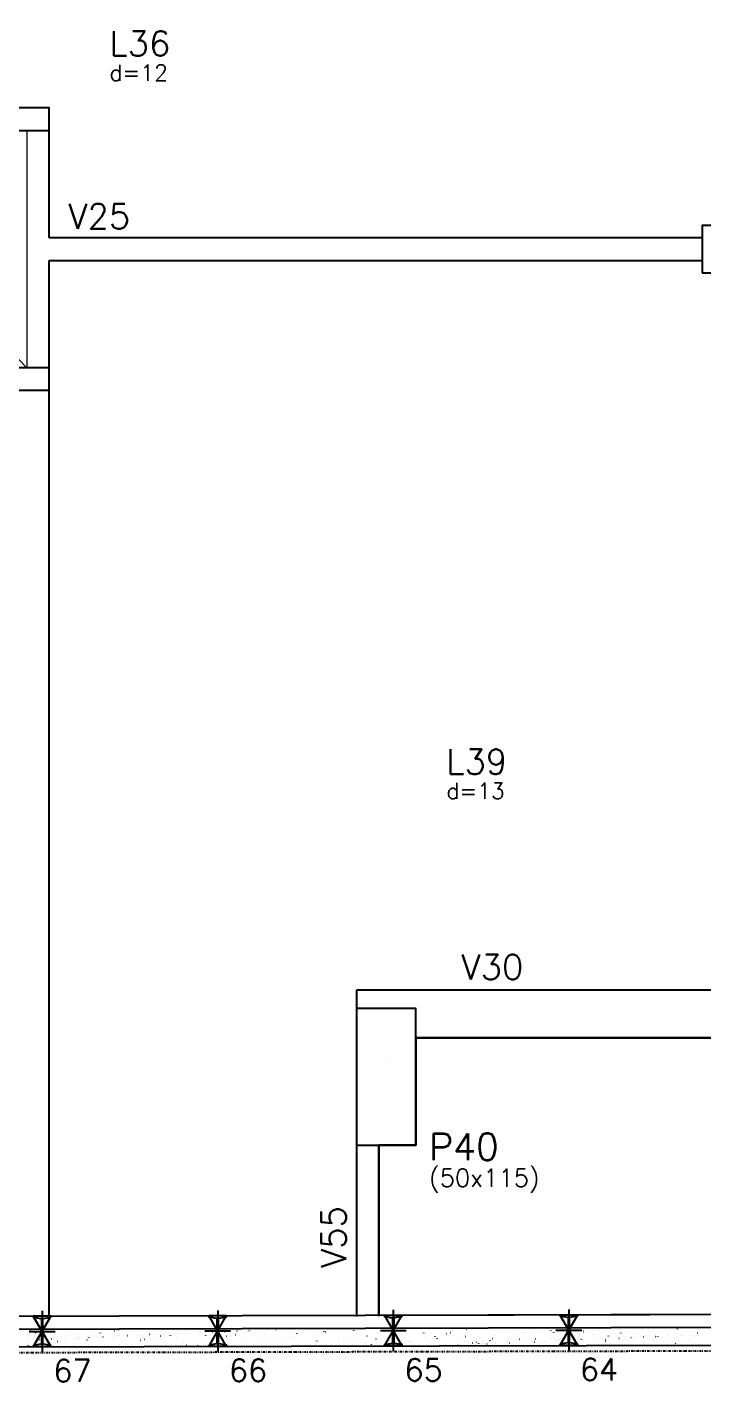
# Model space of a CAD drawing. Extents: x -40810 to 33675, y -2018 to 21213.
# Drawn here: x -8676 to -8107, y 8666 to 9808 of the extents above; entities that cross this region are included whole.
import ezdxf

# ---------------------------------------------------------------- set-up
doc = ezdxf.new("R2010")
doc.units = 0
doc.linetypes.add('DASHED', pattern=[0.75, 0.5, -0.25])
doc.linetypes.add('ESTILO_TQS_0003', pattern=[1.5, 0.5, -0.4, 0.1, -0.5])
doc.layers.get('0').update_dxf_attribs({"color": 1, "lineweight": 9})
for name, color, linetype in [('1', 5, 'Continuous'), ('12', 3, 'Continuous'), ('13', 7, 'Continuous'), ('19', 5, 'Continuous'), ('24', 5, 'ESTILO_TQS_0003'), ('242', 3, 'Continuous'), ('3', 2, 'Continuous'), ('49', 20, 'Continuous'), ('51', 6, 'Continuous'), ('52', 21, 'Continuous'), ('8', 5, 'Continuous'), ('9', 3, 'Continuous'), ('PEDIREITO', 1, 'DASHED')]:
    doc.layers.add(name, color=color, linetype=linetype)
doc.styles.get("Standard").update_dxf_attribs({"font": 'romans.shx', "width": 0.8})

# ---------------------------------------------------------------- blocks, each defined once
blk = doc.blocks.new('_H9EFD498501-001')
for p, q in [((2643.110933, 194.169924), (2643.184156, 194.186157)), ((2645.701455, 197.390365), (2645.711245, 197.464724)), ((2649.724331, 195.74195), (2649.769988, 195.801451)), ((2660.31815, 197.984672), (2660.391373, 198.000905)), ((2663.979261, 198.79632), (2664.052483, 198.812553)), ((2669.539872, 198.382314), (2669.549661, 198.456672)), ((2674.69137, 196.653939), (2674.737027, 196.71344)), ((2699.658409, 197.565928), (2699.704066, 197.62543)), ((2704.715023, 195.445914), (2704.724812, 195.520272)), ((2716.299478, 197.504876), (2716.372701, 197.521109)), ((2719.960588, 198.316524), (2720.033811, 198.332757)), ((2724.625448, 198.477917), (2724.671105, 198.537419)), ((2728.553439, 196.437862), (2728.563229, 196.512221)), ((2745.848605, 194.510783), (2745.894262, 194.570285)), ((2748.421625, 194.176961), (2748.496553, 194.180233)), ((2752.568066, 198.768262), (2752.577855, 198.84262)), ((2757.263202, 194.562993), (2757.33813, 194.566264)), ((2767.378565, 195.004639), (2767.453493, 195.007911)), ((2769.25178, 195.086426), (2769.326709, 195.089697)), ((2770.815644, 195.422772), (2770.861301, 195.482274)), ((2772.280806, 197.02508), (2772.354028, 197.041313)), ((2775.941916, 197.836728), (2776.015138, 197.852961)), ((2778.093357, 195.472457), (2778.168286, 195.475729)), ((2787.567007, 194.493411), (2787.576796, 194.56777)), ((2788.20872, 195.914103), (2788.283649, 195.917375)), ((2790.081936, 195.99589), (2790.156864, 195.999161)), ((2795.782683, 196.334762), (2795.82834, 196.394263)), ((2798.923512, 196.381921), (2798.998441, 196.385193)), ((2809.038876, 196.823568), (2809.113804, 196.826839)), ((2810.912091, 196.905354), (2810.98702, 196.908625)), ((2811.581633, 196.82381), (2811.591423, 196.898169)), ((2818.352724, 194.122922), (2818.398381, 194.182423)), ((2819.753668, 197.291386), (2819.828597, 197.294657)), ((2820.749722, 197.246751), (2820.795379, 197.306252)), ((2828.262134, 196.545284), (2828.335356, 196.561517)), ((2829.869031, 197.733032), (2829.94396, 197.736303)), ((2831.742247, 197.814818), (2831.817175, 197.81809)), ((2831.923244, 197.356932), (2831.996466, 197.373165)), ((2835.49347, 198.373447), (2835.50326, 198.447805)), ((2840.583823, 198.20085), (2840.658752, 198.204121)), ((2843.319763, 195.034911), (2843.36542, 195.094413)), ((2845.716761, 198.15874), (2845.762418, 198.218241)), ((2850.699187, 198.642496), (2850.774115, 198.645768)), ((2852.572402, 198.724282), (2852.647331, 198.727554)), ((2859.331887, 199.365395), (2859.332812, 199.372425)), ((2861.413979, 199.110314), (2861.488907, 199.113585)), ((2868.286802, 195.9469), (2868.332459, 196.006402)), ((2870.595201, 194.879359), (2870.60499, 194.953717)), ((2870.6838, 199.070729), (2870.729457, 199.130231)), ((2884.243462, 196.065487), (2884.316684, 196.08172)), ((2887.904572, 196.877136), (2887.977794, 196.893369)), ((2893.253841, 196.858889), (2893.299498, 196.918391)), ((2894.507038, 196.428995), (2894.516827, 196.503354)), ((2918.22088, 197.770879), (2918.266537, 197.83038)), ((2918.345454, 197.420944), (2918.355243, 197.495302)), ((2940.22479, 195.585691), (2940.298012, 195.601924)), ((2943.187919, 198.682868), (2943.233576, 198.742369)), ((2943.8859, 196.39734), (2943.959122, 196.413573)), ((2953.520605, 194.484544), (2953.530395, 194.558902)), ((2957.065896, 199.319275), (2957.139118, 199.335508)), ((2968.154958, 199.594857), (2968.187846, 199.637718)), ((2977.359021, 195.476493), (2977.368811, 195.550851)), ((2996.206118, 195.105895), (2996.27934, 195.122128)), ((2999.867228, 195.917544), (2999.94045, 195.933777)), ((3001.373648, 197.806892), (3001.383437, 197.88125)), ((3013.047224, 198.839479), (3013.120446, 198.855712)), ((3025.285485, 199.356528), (3025.295275, 199.430886)), ((3036.801051, 194.179119), (3036.846708, 194.23862)), ((3052.187446, 194.626099), (3052.260668, 194.642332)), ((3055.848556, 195.437748), (3055.921778, 195.453981)), ((3060.387215, 195.86244), (3060.397005, 195.936799)), ((3061.76809, 195.091108), (3061.813747, 195.150609)), ((3069.028552, 198.359683), (3069.101774, 198.375915)), ((3084.299053, 197.412077), (3084.308842, 197.486435)), ((3086.735129, 196.003097), (3086.780786, 196.062599)), ((3108.137469, 198.404025), (3108.147258, 198.478384)), ((3108.168774, 194.146303), (3108.241996, 194.162536)), ((3111.702168, 196.915086), (3111.747825, 196.974588)), ((3111.829884, 194.957952), (3111.903106, 194.974185)), ((3125.00988, 197.879886), (3125.083102, 197.896119)), ((3136.669207, 197.827075), (3136.714864, 197.886577)), ((3143.31262, 195.467625), (3143.32241, 195.541984)), ((3161.636246, 198.739064), (3161.681904, 198.798566)), ((3167.151036, 196.459574), (3167.160826, 196.533932)), ((3167.811211, 194.478156), (3167.884434, 194.494389)), ((3180.991208, 197.40009), (3181.06443, 197.416323)), ((3182.859403, 194.771931), (3182.90506, 194.831432)), ((3186.603285, 199.651054), (3186.648943, 199.710555)), ((3191.165663, 198.789973), (3191.175452, 198.864331)), ((3207.826442, 195.68392), (3207.872099, 195.743421)), ((2643.58345, 187.738998), (2643.629107, 187.798499)), ((2643.918489, 183.847389), (2643.918489, 183.847389)), ((2644.037247, 184.749443), (2644.047036, 184.823802)), ((2644.270848, 189.62964), (2644.345776, 189.632912)), ((2645.980448, 190.862827), (2646.026106, 190.922328)), ((2653.112425, 190.015672), (2653.187353, 190.018943)), ((2654.814316, 183.873943), (2654.814316, 183.873943)), ((2654.814316, 183.873943), (2654.814316, 183.873943)), ((2655.776205, 183.876288), (2655.776205, 183.876288)), ((2656.788559, 191.565878), (2656.798349, 191.640237)), ((2663.227788, 190.457318), (2663.302716, 190.460589)), ((2664.903803, 183.898533), (2664.903803, 183.898533)), ((2664.903803, 183.898533), (2664.903803, 183.898533)), ((2665.043938, 186.141796), (2665.11716, 186.158029)), ((2665.101003, 190.539104), (2665.175932, 190.542376)), ((2667.633922, 183.905186), (2667.633922, 183.905186)), ((2667.633922, 183.905186), (2667.633922, 183.905186)), ((2667.633922, 183.905186), (2667.633922, 183.905186)), ((2668.051873, 187.079842), (2668.061663, 187.154201)), ((2668.550489, 188.650987), (2668.596146, 188.710489)), ((2670.947487, 191.774816), (2670.993145, 191.834317)), ((2673.94258, 190.925136), (2674.017509, 190.928407)), ((2679.491638, 183.934085), (2679.491638, 183.934085)), ((2679.491638, 183.934085), (2679.491638, 183.934085)), ((2679.491638, 183.934085), (2679.491638, 183.934085)), ((2680.803186, 193.896278), (2680.812975, 193.970636)), ((2682.251155, 189.956544), (2682.324377, 189.972777)), ((2684.057943, 191.366782), (2684.132872, 191.370054)), ((2685.912265, 190.768193), (2685.985487, 190.784426)), ((2685.931159, 191.448569), (2686.006087, 191.45184)), ((2689.216515, 183.957786), (2689.216515, 183.957786)), ((2689.216515, 183.957786), (2689.216515, 183.957786)), ((2691.349355, 183.962984), (2691.349355, 183.962984)), ((2691.349355, 183.962984), (2691.349355, 183.962984)), ((2691.96371, 188.629479), (2691.9735, 188.703837)), ((2693.517528, 189.562976), (2693.563185, 189.622478)), ((2694.772735, 191.8346), (2694.847664, 191.837872)), ((2695.914527, 192.686805), (2695.960184, 192.746306)), ((2699.092261, 193.690128), (2699.165483, 193.70636)), ((2703.207071, 183.991883), (2703.207071, 183.991883)), ((2703.207071, 183.991883), (2703.207071, 183.991883)), ((2704.888099, 192.276246), (2704.963027, 192.279518)), ((2706.761314, 192.358033), (2706.836243, 192.361304)), ((2713.529226, 184.017039), (2713.529226, 184.017039)), ((2713.529226, 184.017039), (2713.529226, 184.017039)), ((2713.606172, 184.017226), (2713.606172, 184.017226)), ((2713.606172, 184.017226), (2713.606172, 184.017226)), ((2715.064787, 184.020781), (2715.064787, 184.020781)), ((2715.602891, 192.744064), (2715.677819, 192.747336)), ((2715.802127, 189.621427), (2715.811916, 189.695786)), ((2718.484567, 190.474965), (2718.530225, 190.534467)), ((2720.881566, 193.598794), (2720.927223, 193.658296)), ((2721.025266, 185.662), (2721.098488, 185.678233)), ((2725.718254, 193.185711), (2725.793183, 193.188982)), ((2726.922504, 184.04968), (2726.922504, 184.04968)), ((2726.922504, 184.04968), (2726.922504, 184.04968)), ((2726.922504, 184.04968), (2726.922504, 184.04968)), ((2727.065441, 185.135391), (2727.07523, 185.209749)), ((2727.591469, 193.267497), (2727.666398, 193.270769)), ((2736.433046, 193.653529), (2736.507975, 193.6568)), ((2737.841938, 184.076292), (2737.841938, 184.076292)), ((2737.841938, 184.076292), (2737.841938, 184.076292)), ((2738.232483, 189.476748), (2738.305705, 189.492981)), ((2738.78022, 184.078579), (2738.78022, 184.078579)), ((2738.78022, 184.078579), (2738.78022, 184.078579)), ((2738.78022, 184.078579), (2738.78022, 184.078579)), ((2739.816753, 191.951826), (2739.826543, 192.026185)), ((2741.893593, 190.288397), (2741.966815, 190.30463)), ((2743.451606, 191.386954), (2743.497264, 191.446456)), ((2746.548409, 194.095175), (2746.623338, 194.098446)), ((2750.637937, 184.107477), (2750.637937, 184.107477)), ((2750.637937, 184.107477), (2750.637937, 184.107477)), ((2750.977278, 186.685027), (2750.987067, 186.759386)), ((2755.073589, 193.210331), (2755.146811, 193.226564)), ((2762.154649, 184.135545), (2762.154649, 184.135545)), ((2762.163622, 184.147238), (2762.209279, 184.20674)), ((2762.495653, 184.136376), (2762.495653, 184.136376)), ((2762.495653, 184.136376), (2762.495653, 184.136376)), ((2763.72859, 193.501463), (2763.73838, 193.575821)), ((2768.418645, 192.298944), (2768.464303, 192.358445)), ((2772.398028, 184.160509), (2772.398028, 184.160509)), ((2772.398028, 184.160509), (2772.398028, 184.160509)), ((2774.35337, 184.165275), (2774.35337, 184.165275)), ((2774.815694, 187.676976), (2774.825483, 187.751334)), ((2777.006594, 185.182204), (2777.079816, 185.198437)), ((2786.211086, 184.194173), (2786.211086, 184.194173)), ((2786.467361, 184.194798), (2786.467361, 184.194798)), ((2787.130661, 185.059227), (2787.176318, 185.118729)), ((2793.385685, 193.210933), (2793.431342, 193.270434)), ((2794.213811, 188.996952), (2794.287033, 189.013185)), ((2797.874921, 189.808601), (2797.948143, 189.824834)), ((2798.068803, 184.223072), (2798.068803, 184.223072)), ((2798.068803, 184.223072), (2798.068803, 184.223072)), ((2798.068803, 184.223072), (2798.068803, 184.223072)), ((2798.830321, 190.007375), (2798.84011, 190.081733)), ((2809.926519, 184.251971), (2809.926519, 184.251971)), ((2809.926519, 184.251971), (2809.926519, 184.251971)), ((2809.990845, 184.740576), (2810.000635, 184.814934)), ((2810.780073, 184.254051), (2810.780073, 184.254051)), ((2811.054917, 192.730535), (2811.128139, 192.746768)), ((2812.0977, 185.971216), (2812.143357, 186.030718)), ((2821.784236, 184.28087), (2821.784236, 184.28087)), ((2821.784236, 184.28087), (2821.784236, 184.28087)), ((2822.742158, 191.557011), (2822.751947, 191.63137)), ((2831.189884, 184.303792), (2831.189884, 184.303792)), ((2831.189884, 184.303792), (2831.189884, 184.303792)), ((2832.987922, 184.702408), (2833.061144, 184.718641)), ((2833.641952, 184.309768), (2833.641952, 184.309768)), ((2833.829261, 185.732525), (2833.839051, 185.806883)), ((2835.092784, 184.313304), (2835.092784, 184.313304)), ((2837.064739, 186.883206), (2837.110396, 186.942707)), ((2845.499668, 184.338667), (2845.499668, 184.338667)), ((2846.580574, 192.54896), (2846.590363, 192.623318)), ((2850.195139, 188.517156), (2850.268361, 188.533389)), ((2853.856249, 189.328804), (2853.929471, 189.345037)), ((2857.357385, 184.367566), (2857.357385, 184.367566)), ((2857.357385, 184.367566), (2857.357385, 184.367566)), ((2857.357385, 184.367566), (2857.357385, 184.367566)), ((2857.843888, 188.062924), (2857.853677, 188.137282)), ((2859.405496, 184.372557), (2859.405496, 184.372557)), ((2862.031778, 187.795195), (2862.077435, 187.854696)), ((2867.036245, 192.250739), (2867.109467, 192.266972)), ((2869.215101, 184.396464), (2869.215101, 184.396464)), ((2869.215101, 184.396464), (2869.215101, 184.396464)), ((2869.215101, 184.396464), (2869.215101, 184.396464)), ((2881.072818, 184.425363), (2881.072818, 184.425363)), ((2881.072818, 184.425363), (2881.072818, 184.425363)), ((2881.755725, 189.61256), (2881.765515, 189.686918)), ((2883.718208, 184.43181), (2883.718208, 184.43181)), ((2886.998817, 188.707184), (2887.044474, 188.766685)), ((2889.98174, 184.447075), (2889.98174, 184.447075)), ((2889.98174, 184.447075), (2889.98174, 184.447075)), ((2889.98174, 184.447075), (2889.98174, 184.447075)), ((2892.930534, 184.454262), (2892.930534, 184.454262)), ((2892.930534, 184.454262), (2892.930534, 184.454262)), ((2904.788251, 184.483161), (2904.788251, 184.483161)), ((2905.594141, 190.604509), (2905.603931, 190.678867)), ((2906.176467, 188.03736), (2906.249689, 188.053593)), ((2908.030919, 184.491063), (2908.030919, 184.491063)), ((2908.030919, 184.491063), (2908.030919, 184.491063)), ((2908.030919, 184.491063), (2908.030919, 184.491063)), ((2908.221973, 184.74005), (2908.26763, 184.799551)), ((2909.837577, 188.849008), (2909.910799, 188.865241)), ((2911.965856, 189.619173), (2912.011513, 189.678674)), ((2916.645967, 184.512059), (2916.645967, 184.512059)), ((2916.645967, 184.512059), (2916.645967, 184.512059)), ((2916.645967, 184.512059), (2916.645967, 184.512059)), ((2916.857455, 186.118472), (2916.867245, 186.192831)), ((2923.017573, 191.770943), (2923.090795, 191.787176)), ((2928.503684, 184.540958), (2928.503684, 184.540958)), ((2928.503684, 184.540958), (2928.503684, 184.540958)), ((2928.503684, 184.540958), (2928.503684, 184.540958)), ((2929.608768, 192.934908), (2929.618557, 193.009266)), ((2932.343631, 184.550316), (2932.343631, 184.550316)), ((2932.343631, 184.550316), (2932.343631, 184.550316)), ((2932.343631, 184.550316), (2932.343631, 184.550316)), ((2933.189012, 185.652039), (2933.234669, 185.711541)), ((2936.932895, 190.531162), (2936.978552, 190.590664)), ((2940.3614, 184.569857), (2940.3614, 184.569857)), ((2940.3614, 184.569857), (2940.3614, 184.569857)), ((2940.769293, 187.668109), (2940.779082, 187.742467)), ((2948.773596, 184.590358), (2948.773596, 184.590358)), ((2948.773596, 184.590358), (2948.773596, 184.590358)), ((2948.773596, 184.590358), (2948.773596, 184.590358)), ((2952.219116, 184.598755), (2952.219116, 184.598755)), ((2952.219116, 184.598755), (2952.219116, 184.598755)), ((2956.656342, 184.60957), (2956.656342, 184.60957)), ((2956.656342, 184.60957), (2956.656342, 184.60957)), ((2956.656342, 184.60957), (2956.656342, 184.60957)), ((2958.156051, 186.564028), (2958.201708, 186.62353)), ((2961.899934, 191.443151), (2961.945591, 191.502653)), ((2962.157794, 187.557564), (2962.231017, 187.573797)), ((2964.076833, 184.627654), (2964.076833, 184.627654)), ((2964.607709, 188.660057), (2964.617498, 188.734416)), ((2965.818905, 188.369212), (2965.892127, 188.385445)), ((2975.934549, 184.656553), (2975.934549, 184.656553)), ((2978.998901, 191.291147), (2979.072123, 191.30738)), ((2980.969054, 184.668823), (2980.969054, 184.668823)), ((2980.969054, 184.668823), (2980.969054, 184.668823)), ((2980.969054, 184.668823), (2980.969054, 184.668823)), ((2983.12309, 187.476017), (2983.168747, 187.535519)), ((2986.866973, 192.35514), (2986.91263, 192.414642)), ((2987.792266, 184.685452), (2987.792266, 184.685452)), ((2987.792266, 184.685452), (2987.792266, 184.685452)), ((2987.792266, 184.685452), (2987.792266, 184.685452)), ((2988.622335, 190.990456), (2988.632125, 191.064815)), ((2991.709348, 184.694998), (2991.709348, 184.694998)), ((2991.709348, 184.694998), (2991.709348, 184.694998)), ((2995.93725, 184.879592), (2996.012179, 184.882864)), ((2999.649982, 184.71435), (2999.649982, 184.71435)), ((2999.649982, 184.71435), (2999.649982, 184.71435)), ((2999.78286, 185.723657), (2999.792649, 185.798016)), ((3005.281766, 184.728076), (3005.281766, 184.728076)), ((3005.281766, 184.728076), (3005.281766, 184.728076)), ((3005.693131, 185.264178), (3005.738788, 185.323679)), ((3006.052614, 185.321238), (3006.127542, 185.32451)), ((3007.565452, 184.733641), (3007.565452, 184.733641)), ((3007.565452, 184.733641), (3007.565452, 184.733641)), ((3007.565452, 184.733641), (3007.565452, 184.733641)), ((3007.925829, 185.403025), (3008.000758, 185.406296)), ((3008.090129, 188.388007), (3008.135787, 188.447508)), ((3011.507699, 184.743249), (3011.507699, 184.743249)), ((3011.507699, 184.743249), (3011.507699, 184.743249)), ((3011.834012, 193.26713), (3011.879669, 193.326631)), ((3012.534173, 192.540093), (3012.543962, 192.614451)), ((3016.767406, 185.789056), (3016.842334, 185.792328)), ((3018.139122, 187.077768), (3018.212345, 187.094001)), ((3021.800232, 187.889416), (3021.873455, 187.905649)), ((3023.365415, 184.772148), (3023.365415, 184.772148)), ((3023.621276, 186.715606), (3023.631066, 186.789964)), ((3026.882769, 186.230703), (3026.957698, 186.233974)), ((3028.755985, 186.312489), (3028.830913, 186.315761)), ((3029.594477, 184.787329), (3029.594477, 184.787329)), ((3029.594477, 184.787329), (3029.594477, 184.787329)), ((3030.66017, 186.176167), (3030.705827, 186.235668)), ((3033.057168, 189.299996), (3033.102826, 189.359497)), ((3034.980228, 190.811351), (3035.053451, 190.827584)), ((3035.223132, 184.801046), (3035.223132, 184.801046)), ((3036.372589, 193.532041), (3036.382378, 193.6064)), ((3037.597561, 186.698521), (3037.67249, 186.701792)), ((3047.080848, 184.829945), (3047.080848, 184.829945)), ((3047.080848, 184.829945), (3047.080848, 184.829945)), ((3047.080848, 184.829945), (3047.080848, 184.829945)), ((3047.635903, 189.046005), (3047.645692, 189.120363)), ((3047.712925, 187.140167), (3047.787853, 187.143438)), ((3049.58614, 187.221953), (3049.661069, 187.225225)), ((3053.907189, 184.846582), (3053.907189, 184.846582)), ((3053.907189, 184.846582), (3053.907189, 184.846582)), ((3055.627209, 187.088156), (3055.672866, 187.147658)), ((3058.024207, 190.211985), (3058.069865, 190.271486)), ((3058.427717, 187.607985), (3058.502645, 187.611256)), ((3058.938564, 184.858844), (3058.938564, 184.858844)), ((3058.938564, 184.858844), (3058.938564, 184.858844)), ((3058.938564, 184.858844), (3058.938564, 184.858844)), ((3066.357308, 184.876924), (3066.357308, 184.876924)), ((3066.357308, 184.876924), (3066.357308, 184.876924)), ((3066.357308, 184.876924), (3066.357308, 184.876924)), ((3068.54308, 188.049631), (3068.618009, 188.052903)), ((3070.416295, 188.131418), (3070.491224, 188.134689)), ((3070.796281, 184.887743), (3070.796281, 184.887743)), ((3070.796281, 184.887743), (3070.796281, 184.887743)), ((3071.54774, 190.595641), (3071.55753, 190.67)), ((3074.12045, 186.597972), (3074.193672, 186.614205)), ((3077.78156, 187.40962), (3077.854782, 187.425853)), ((3078.219901, 184.905835), (3078.219901, 184.905835)), ((3078.219901, 184.905835), (3078.219901, 184.905835)), ((3079.257872, 188.517449), (3079.332801, 188.520721)), ((3080.594248, 188.000145), (3080.639905, 188.059647)), ((3082.653997, 184.916641), (3082.653997, 184.916641)), ((3082.653997, 184.916641), (3082.653997, 184.916641)), ((3082.991247, 191.123974), (3083.036904, 191.183475)), ((3089.373235, 188.959095), (3089.448164, 188.962367)), ((3090.961556, 190.331555), (3091.034779, 190.347788)), ((3091.246451, 189.040882), (3091.321379, 189.044153)), ((3094.511714, 184.94554), (3094.511714, 184.94554)), ((3095.386156, 191.58759), (3095.395946, 191.661948)), ((3100.088028, 189.426913), (3100.162956, 189.430185)), ((3102.532612, 184.965088), (3102.532612, 184.965088)), ((3102.532612, 184.965088), (3102.532612, 184.965088)), ((3105.561287, 188.912134), (3105.606945, 188.971636)), ((3106.36943, 184.974439), (3106.36943, 184.974439)), ((3106.36943, 184.974439), (3106.36943, 184.974439)), ((3106.36943, 184.974439), (3106.36943, 184.974439)), ((3106.64947, 187.101554), (3106.65926, 187.175912)), ((3107.958286, 192.035963), (3108.003943, 192.095465)), ((3110.203391, 189.86856), (3110.278319, 189.871831)), ((3112.076606, 189.950346), (3112.151535, 189.953617)), ((3118.227147, 185.003337), (3118.227147, 185.003337)), ((3118.227147, 185.003337), (3118.227147, 185.003337)), ((3118.227147, 185.003337), (3118.227147, 185.003337)), ((3119.400783, 193.917989), (3119.410572, 193.992347)), ((3120.918183, 190.336378), (3120.993112, 190.339649)), ((3125.149163, 185.020207), (3125.149163, 185.020207)), ((3125.149163, 185.020207), (3125.149163, 185.020207)), ((3125.149163, 185.020207), (3125.149163, 185.020207)), ((3126.845324, 185.024341), (3126.845324, 185.024341)), ((3126.845324, 185.024341), (3126.845324, 185.024341)), ((3130.084863, 185.032236), (3130.084863, 185.032236)), ((3130.084863, 185.032236), (3130.084863, 185.032236)), ((3130.101778, 186.118175), (3130.175, 186.134408)), ((3130.528326, 189.824123), (3130.573984, 189.883625)), ((3130.561307, 188.65119), (3130.571097, 188.725548)), ((3131.033546, 190.778024), (3131.108475, 190.781295)), ((3132.906762, 190.85981), (3132.98169, 190.863082)), ((3132.925325, 192.947952), (3132.970982, 193.007454)), ((3133.762888, 186.929824), (3133.83611, 186.946057)), ((3141.748338, 191.245842), (3141.823267, 191.249113)), ((3141.94258, 185.061135), (3141.94258, 185.061135)), ((3141.94258, 185.061135), (3141.94258, 185.061135)), ((3146.942884, 189.851759), (3147.016106, 189.867992)), ((3151.158035, 185.083594), (3151.158035, 185.083594)), ((3151.158035, 185.083594), (3151.158035, 185.083594)), ((3151.863702, 191.687488), (3151.93863, 191.69076)), ((3153.736917, 191.769274), (3153.811846, 191.772546)), ((3153.800296, 185.090034), (3153.800296, 185.090034)), ((3154.399724, 189.643139), (3154.409513, 189.717497)), ((3155.495365, 190.736113), (3155.541023, 190.795614)), ((3157.892364, 193.859941), (3157.938021, 193.919443)), ((3162.578494, 192.155306), (3162.653422, 192.158577)), ((3164.150101, 193.666507), (3164.223324, 193.68274)), ((3165.658012, 185.118932), (3165.658012, 185.118932)), ((3165.658012, 185.118932), (3165.658012, 185.118932)), ((3165.658012, 185.118932), (3165.658012, 185.118932)), ((3165.663038, 185.157103), (3165.672827, 185.231461)), ((3172.693857, 192.596952), (3172.768786, 192.600224)), ((3174.567072, 192.678739), (3174.642001, 192.68201)), ((3175.470747, 185.142847), (3175.470747, 185.142847)), ((3175.470747, 185.142847), (3175.470747, 185.142847)), ((3177.515729, 185.147831), (3177.515729, 185.147831)), ((3177.515729, 185.147831), (3177.515729, 185.147831)), ((3177.515729, 185.147831), (3177.515729, 185.147831)), ((3178.41435, 191.973538), (3178.42414, 192.047896)), ((3180.462405, 191.648102), (3180.508062, 191.707603)), ((3183.408649, 193.06477), (3183.483578, 193.068042)), ((3183.941019, 185.16349), (3183.941019, 185.16349)), ((3183.941019, 185.16349), (3183.941019, 185.16349)), ((3183.941019, 185.16349), (3183.941019, 185.16349)), ((3186.083106, 185.638379), (3186.156328, 185.654612)), ((3189.373445, 185.17673), (3189.373445, 185.17673)), ((3189.373445, 185.17673), (3189.373445, 185.17673)), ((3189.574875, 186.706739), (3189.584664, 186.781097)), ((3189.744216, 186.450028), (3189.817438, 186.466261)), ((3193.524012, 193.506417), (3193.598941, 193.509688)), ((3195.397228, 193.588203), (3195.472156, 193.591474)), ((3199.783459, 185.2021), (3199.783459, 185.2021)), ((3199.783459, 185.2021), (3199.783459, 185.2021)), ((3201.231162, 185.205628), (3201.231162, 185.205628)), ((3201.231162, 185.205628), (3201.231162, 185.205628)), ((3202.326187, 193.523174), (3202.335977, 193.597532)), ((3202.924212, 189.371963), (3202.997434, 189.388196)), ((3204.238805, 193.974234), (3204.313733, 193.977506)), ((3205.429444, 192.560091), (3205.475101, 192.619592))]:
    blk.add_line(p, q)

msp = doc.modelspace()

# ---------------------------------------------------------------- linework, layer by layer
at = {"linetype": 'Continuous', "ltscale": 30}
for points in [[(-7976.184, 9912.12), (-9225.684, 9912.12), (-9225.684, 9846.62), (-9225.684, 9715.62), (-8887.684, 9715.62), (-8887.684, 9720.62), (-8887.684, 9739.62), (-8657.684, 9739.62), (-8657.684, 9720.62), (-8657.684, 9630.12), (-8107.184, 9630.12), (-8107.184, 9640.62), (-7976.184, 9640.62)], [(-8657.684, 9501.62), (-8657.684, 9520.62), (-8657.684, 9611.12), (-8107.184, 9611.12), (-8107.184, 9630.12), (-8657.684, 9630.12), (-8657.684, 9720.62), (-8676.684, 9720.62), (-8676.684, 9620.62), (-8676.684, 9520.62), (-8772.684, 9620.62), (-8868.684, 9520.62), (-8868.684, 9535.12), (-8868.684, 9544.62), (-8887.684, 9544.62), (-9221.684, 9544.62), (-9221.684, 9311.62), (-9221.684, 8980.62), (-9125.184, 8980.62), (-9102.184, 8980.62), (-9102.184, 8751.62), (-9102.184, 8720.427), (-8657.684, 8721.51)], [(-8657.684, 9501.62), (-8657.684, 9520.62), (-8657.684, 9611.12), (-8107.184, 9611.12), (-8107.184, 9630.12), (-8657.684, 9630.12), (-8657.684, 9720.62), (-8676.684, 9720.62), (-8676.684, 9620.62), (-8676.684, 9520.62), (-8772.684, 9620.62), (-8868.684, 9520.62), (-8868.684, 9535.12), (-8868.684, 9544.62), (-8887.684, 9544.62), (-9221.684, 9544.62), (-9221.684, 9311.62), (-9221.684, 8980.62), (-9125.184, 8980.62), (-9102.184, 8980.62), (-9102.184, 8751.62), (-9102.184, 8720.427), (-8657.684, 8721.51)], [(-8657.684, 9501.62), (-8657.684, 9520.62), (-8657.684, 9611.12), (-8107.184, 9611.12), (-8107.184, 9630.12), (-8657.684, 9630.12), (-8657.684, 9720.62), (-8676.684, 9720.62), (-8676.684, 9620.62), (-8676.684, 9520.62), (-8772.684, 9620.62), (-8868.684, 9520.62), (-8868.684, 9535.12), (-8868.684, 9544.62), (-8887.684, 9544.62), (-9221.684, 9544.62), (-9221.684, 9311.62), (-9221.684, 8980.62), (-9125.184, 8980.62), (-9102.184, 8980.62), (-9102.184, 8751.62), (-9102.184, 8720.427), (-8657.684, 8721.51)], [(-8657.684, 9501.62), (-8657.684, 9520.62), (-8657.684, 9611.12), (-8107.184, 9611.12), (-8107.184, 9630.12), (-8657.684, 9630.12), (-8657.684, 9720.62), (-8676.684, 9720.62), (-8676.684, 9620.62), (-8676.684, 9520.62), (-8772.684, 9620.62), (-8868.684, 9520.62), (-8868.684, 9535.12), (-8868.684, 9544.62), (-8887.684, 9544.62), (-9221.684, 9544.62), (-9221.684, 9311.62), (-9221.684, 8980.62), (-9125.184, 8980.62), (-9102.184, 8980.62), (-9102.184, 8751.62), (-9102.184, 8720.427), (-8657.684, 8721.51)], [(-7976.184, 9600.62), (-8107.184, 9600.62), (-8107.184, 9611.12), (-8657.684, 9611.12), (-8657.684, 9520.62), (-8657.684, 9501.62), (-8657.684, 8721.51), (-8398.734, 8722.141), (-8398.734, 8880.996), (-8398.734, 8980.496), (-8398.734, 8995.996), (-7976.184, 8995.996)]]:
    msp.add_lwpolyline(points, close=True, dxfattribs=at)
at = {"layer": '1'}
msp.add_line((-8398.734, 8995.996), (-8398.734, 8980.624), dxfattribs=at)
for points in [[(-8657.684, 9630.12), (-8657.684, 9720.62)], [(-8107.184, 9630.12), (-8657.684, 9630.12)], [(-8657.684, 9611.12), (-8107.184, 9611.12)], [(-8657.684, 9520.62), (-8657.684, 9611.12)], [(-8657.684, 8721.51), (-8657.684, 9501.62)], [(-7976.184, 8995.996), (-8398.734, 8995.996)], [(-8348.734, 8955.996), (-7966.684, 8955.996)], [(-8398.734, 8880.996), (-8398.734, 8721.141)], [(-8379.734, 8721.188), (-8379.734, 8865.496)]]:
    msp.add_lwpolyline(points, dxfattribs=at)
at = {"layer": '24'}
msp.add_line((-7322.183, 8693.711), (-10885.622, 8685.087), dxfattribs=at)
at = {"layer": '242'}
msp.add_line((-8373.734, 8938.496), (-8373.734, 8938.496), dxfattribs=at)
at = {"layer": '3'}
for points in [[(-8887.684, 9720.62), (-8657.684, 9720.62), (-8657.684, 9739.62), (-8887.684, 9739.62), (-8887.684, 9720.62)], [(-8107.184, 9600.62), (-7957.184, 9600.62), (-7957.184, 9640.62), (-8107.184, 9640.62), (-8107.184, 9600.62)], [(-8887.684, 9501.62), (-8657.684, 9501.62), (-8657.684, 9520.62), (-8887.684, 9520.62), (-8887.684, 9501.62)], [(-8398.734, 8865.496), (-8348.734, 8865.496), (-8348.734, 8980.496), (-8398.734, 8980.496), (-8398.734, 8865.496)]]:
    msp.add_lwpolyline(points, dxfattribs=at)
at = {"layer": '49', "linetype": 'Continuous'}
for p, q in [((-10097.76, 8718), (-7352.322, 8724.691)), ((-10097.733, 8707), (-7342.272, 8713.716)), ((-10097.697, 8692.001), (-7327.205, 8698.753))]:
    msp.add_line(p, q, dxfattribs=at)
at = {"layer": '51'}
for p, q in [((-8663.707, 8725.813), (-8663.623, 8691.115)), ((-8515.709, 8726.171), (-8515.625, 8691.474)), ((-8367.71, 8726.529), (-8367.626, 8691.832)), ((-8219.711, 8726.887), (-8219.627, 8692.19)), ((-8671.196, 8721.446), (-8656.196, 8721.482)), ((-8671.194, 8720.692), (-8671.196, 8721.446)), ((-8664.567, 8719.035), (-8670.71, 8720.084)), ((-8656.993, 8696.908), (-8670.336, 8720.021)), ((-8670.28, 8696.876), (-8657.049, 8720.053)), ((-8664.034, 8698.498), (-8664.082, 8718.427)), ((-8663.295, 8718.429), (-8663.247, 8698.501)), ((-8656.676, 8720.118), (-8662.814, 8719.039)), ((-8656.196, 8721.482), (-8656.194, 8720.728)), ((-8523.198, 8721.804), (-8508.198, 8721.84)), ((-8523.196, 8721.05), (-8523.198, 8721.804)), ((-8516.569, 8719.393), (-8522.712, 8720.443)), ((-8508.995, 8697.266), (-8522.338, 8720.379)), ((-8522.282, 8697.234), (-8509.051, 8720.411)), ((-8516.036, 8698.856), (-8516.084, 8718.785)), ((-8515.297, 8718.787), (-8515.249, 8698.859)), ((-8508.678, 8720.477), (-8514.816, 8719.397)), ((-8508.198, 8721.84), (-8508.196, 8721.086)), ((-8375.199, 8722.162), (-8360.199, 8722.199)), ((-8375.197, 8721.408), (-8375.199, 8722.162)), ((-8368.57, 8719.751), (-8374.713, 8720.801)), ((-8360.996, 8697.624), (-8374.339, 8720.737)), ((-8374.283, 8697.592), (-8361.052, 8720.769)), ((-8368.037, 8699.214), (-8368.085, 8719.144)), ((-8367.298, 8719.146), (-8367.25, 8699.217)), ((-8360.679, 8720.835), (-8366.817, 8719.755)), ((-8360.199, 8722.199), (-8360.197, 8721.445)), ((-8227.2, 8722.52), (-8212.2, 8722.557)), ((-8227.198, 8721.766), (-8227.2, 8722.52)), ((-8220.571, 8720.109), (-8226.714, 8721.159)), ((-8212.997, 8697.982), (-8226.34, 8721.095)), ((-8226.284, 8697.95), (-8213.053, 8721.127)), ((-8220.038, 8699.573), (-8220.086, 8719.502)), ((-8219.299, 8719.504), (-8219.251, 8699.576)), ((-8212.68, 8721.193), (-8218.818, 8720.113)), ((-8212.2, 8722.557), (-8212.198, 8721.803)), ((-8674.574, 8708.438), (-8652.756, 8708.491)), ((-8526.576, 8708.796), (-8504.758, 8708.849)), ((-8378.577, 8709.154), (-8356.759, 8709.207)), ((-8230.577, 8709.512), (-8208.76, 8709.565)), ((-8671.133, 8695.446), (-8671.135, 8696.2)), ((-8656.133, 8695.482), (-8671.133, 8695.446)), ((-8670.653, 8696.81), (-8664.515, 8697.889)), ((-8662.763, 8697.894), (-8656.619, 8696.844)), ((-8656.135, 8696.236), (-8656.133, 8695.482)), ((-8523.135, 8695.804), (-8523.137, 8696.558)), ((-8508.135, 8695.841), (-8523.135, 8695.804)), ((-8522.656, 8697.168), (-8516.518, 8698.248)), ((-8514.765, 8698.252), (-8508.622, 8697.202)), ((-8508.137, 8696.595), (-8508.135, 8695.841)), ((-8375.136, 8696.162), (-8375.138, 8696.916)), ((-8360.136, 8696.199), (-8375.136, 8696.162)), ((-8374.657, 8697.526), (-8368.519, 8698.606)), ((-8366.766, 8698.61), (-8360.622, 8697.56)), ((-8360.138, 8696.953), (-8360.136, 8696.199)), ((-8227.137, 8696.521), (-8227.139, 8697.275)), ((-8212.137, 8696.557), (-8227.137, 8696.521)), ((-8226.657, 8697.884), (-8220.519, 8698.964)), ((-8218.767, 8698.968), (-8212.623, 8697.918)), ((-8212.139, 8697.311), (-8212.137, 8696.557))]:
    msp.add_line(p, q, dxfattribs=at)
for centre, start, end in [((-8670.569, 8720.693), 180.138657, 256.999883), ((-8664.707, 8718.426), 0.138657, 76.999883), ((-8662.67, 8718.431), 103.277431, 180.138657), ((-8656.819, 8720.727), 283.277431, 0.138657), ((-8522.571, 8721.052), 180.138657, 256.999883), ((-8516.709, 8718.784), 0.138657, 76.999883), ((-8514.672, 8718.789), 103.277431, 180.138657), ((-8508.821, 8721.085), 283.277431, 0.138657), ((-8374.572, 8721.41), 180.138657, 256.999883), ((-8368.71, 8719.142), 0.138657, 76.999883), ((-8366.673, 8719.147), 103.277431, 180.138657), ((-8360.822, 8721.443), 283.277431, 0.138657), ((-8226.573, 8721.768), 180.138657, 256.999883), ((-8220.711, 8719.5), 0.138657, 76.999883), ((-8218.674, 8719.505), 103.277431, 180.138657), ((-8212.823, 8721.801), 283.277431, 0.138657), ((-8670.51, 8696.202), 103.277431, 180.138657), ((-8664.659, 8698.498), 283.277509, 0.243653), ((-8662.622, 8698.503), 180.138657, 256.999883), ((-8656.76, 8696.235), 0.138657, 76.999883), ((-8522.512, 8696.56), 103.277431, 180.138657), ((-8516.661, 8698.856), 283.277509, 0.243653), ((-8514.624, 8698.861), 180.138657, 256.999883), ((-8508.762, 8696.593), 0.138657, 76.999883), ((-8374.513, 8696.918), 103.277431, 180.138657), ((-8368.662, 8699.214), 283.277509, 0.243653), ((-8366.625, 8699.219), 180.138657, 256.999883), ((-8360.763, 8696.951), 0.138657, 76.999883), ((-8226.514, 8697.276), 103.277431, 180.138657), ((-8220.663, 8699.572), 283.277509, 0.243653), ((-8218.626, 8699.577), 180.138657, 256.999883), ((-8212.764, 8697.309), 0.138657, 76.999883)]:
    msp.add_arc(centre, 0.625, start, end, dxfattribs=at)
at = {"layer": 'PEDIREITO', "linetype": 'Continuous', "ltscale": 30}
msp.add_lwpolyline([(-7966.684, 8955.996), (-8348.734, 8955.996), (-8348.734, 8865.496), (-8379.734, 8865.496), (-8379.734, 8722.188), (-7352.322, 8724.691), (-7352.823, 8836.167), (-7353.798, 8836.163), (-7353.865, 8851.163), (-7353.474, 8955.996)], close=True, dxfattribs=at)

# ---------------------------------------------------------------- block references
at = {"layer": '19'}
msp.add_blockref('_H9EFD498501-001', (-11319.185, 8511.62), dxfattribs=at)

# ---------------------------------------------------------------- texts
at = {"layer": '12'}
msp.add_text('(50x115)', height=15, dxfattribs=at).set_placement((-8337.484, 8830.371))
at = {"layer": '13'}
for s, p in [('d=12', (-8606.896, 9762.47)), ('d=13', (-8322.896, 9157.165))]:
    msp.add_text(s, height=13.5, dxfattribs=at).set_placement(p)
at = {"layer": '52'}
for s, p in [('67', (-8654.194, 8665.894)), ('66', (-8506.196, 8666.252)), ('65', (-8358.197, 8666.61)), ('64', (-8210.198, 8666.968))]:
    msp.add_text(s, height=18.75, dxfattribs=at).set_placement(p)
at = {"layer": '8'}
for s, p in [('L36', (-8606.896, 9783.365)), ('V25', (-8641.649, 9637.792)), ('L39', (-8322.896, 9178.06)), ('V30', (-8310.251, 9005.073))]:
    msp.add_text(s, height=21, dxfattribs=at).set_placement(p)
msp.add_text('V55', height=21, rotation=90, dxfattribs=at).set_placement((-8407.49, 8761.872))
at = {"layer": '9'}
msp.add_text('P40', height=22.5, dxfattribs=at).set_placement((-8337.484, 8852.871))

doc.saveas('drawing.dxf')
